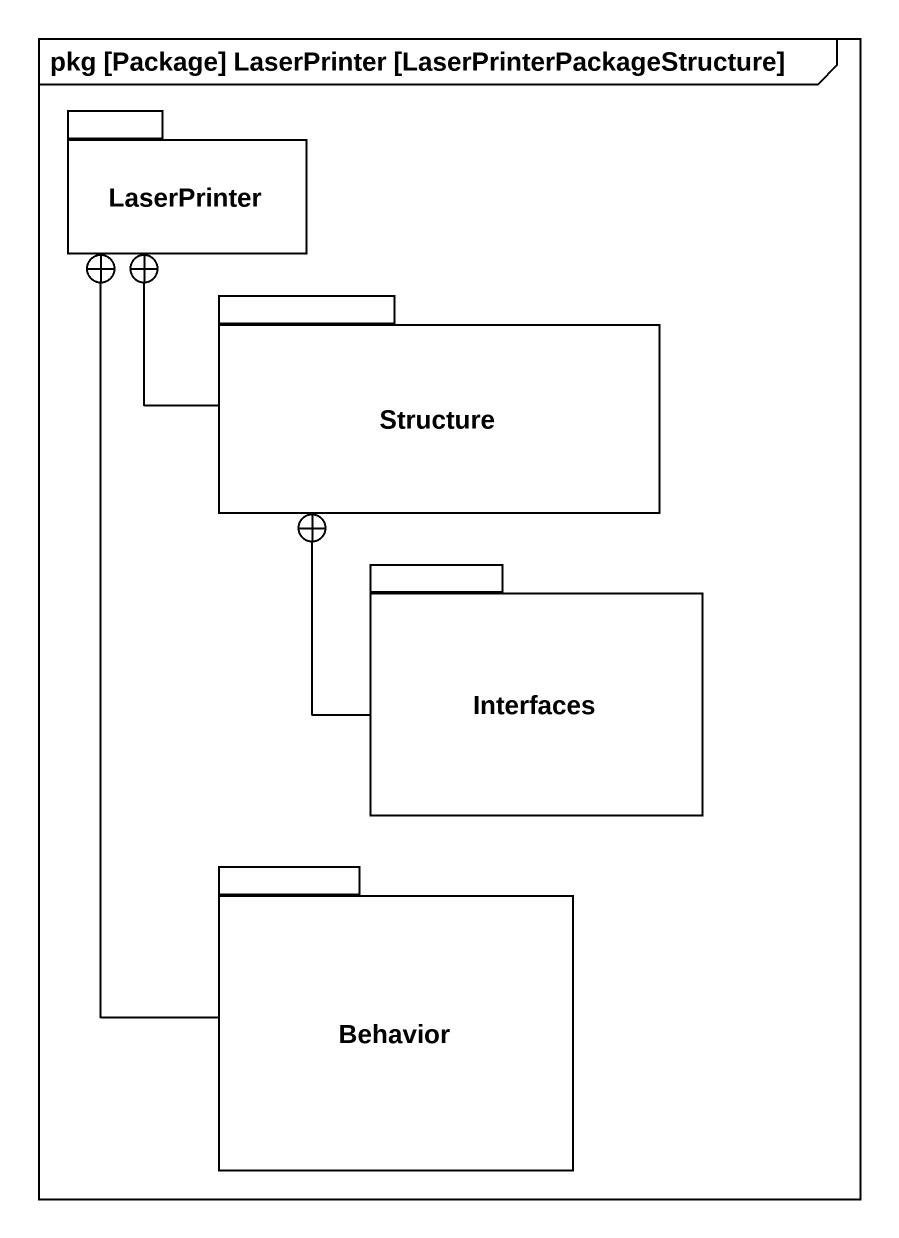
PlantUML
@startuml
mainframe pkg [Package] LaserPrinter [LaserPrinterPackageStructure]
package LaserPrinter {
}
package Structure {
}
package Interfaces {
}
package Behavior {
}
Structure -up-+ LaserPrinter
Interfaces -up-+ Structure
Behavior -up-+ LaserPrinter
@enduml
